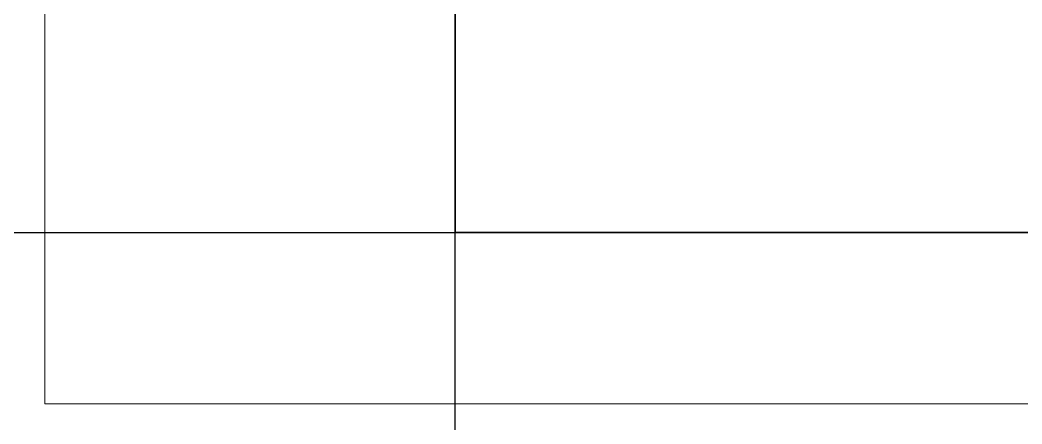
# Model space of a CAD drawing. Header units: inches. Extents: x -12418 to 57169, y -29325 to 19878.
# Drawn here: x 39917 to 40569, y -4325 to -4062 of the extents above; entities that cross this region are included whole.
import ezdxf
from ezdxf.enums import TextEntityAlignment as Align

# ---------------------------------------------------------------- set-up
doc = ezdxf.new("R2010")
doc.units = ezdxf.units.IN
doc.header["$LTSCALE"] = 25
doc.header["$MEASUREMENT"] = 0
doc.layers.get('0').update_dxf_attribs({"color": 8})
doc.layers.add('00-Ground Floor$0$False Ceiling', color=251, linetype='Continuous')
for name, color, linetype, lineweight in [('00-Ground Floor$0$LOADING', 253, 'Continuous', 5), ('00-Ground Floor$0$NEW Wall', 166, 'Continuous', 5), ('E-LITE-CIRC-NUMB', 6, 'Continuous', 25), ('E-LITE-CLNG', 150, 'Continuous', 35), ('E-LITE-CTRL', 6, 'Continuous', 25)]:
    doc.layers.add(name, color=color, linetype=linetype, lineweight=lineweight)
doc.styles.add('DC_Simplex', font='SIMPLEX.shx', dxfattribs={"width": 0.7})

# ---------------------------------------------------------------- blocks, each defined once
blk = doc.blocks.new('*X553')
at = {"color": 0}
for p, q in [((13, 1), (13, 1)), ((13, 1), (13, 1)), ((13, 1), (13, 1)), ((13, 1), (13, 1)), ((13, 1), (13, 1)), ((13, 1), (13, 1)), ((13, 1), (13, 1)), ((13, 1), (13, 1)), ((13, 1), (13, 1)), ((13, 1), (13, 1)), ((13, 1), (13, 1)), ((13, 1), (13, 1)), ((13, 1), (13, 1)), ((13, 1), (13, 1)), ((13, 1), (13, 1)), ((13, 1), (14, 1)), ((13, 1), (14, 1)), ((13, 1), (14, 1)), ((13, 1), (13, 1)), ((13, 1), (13, 1)), ((13, 1), (13, 1)), ((13, 1), (13, 1)), ((13, 1), (13, 1)), ((13, 1), (13, 1)), ((13, 1), (13, 1)), ((13, 1), (13, 1)), ((13, 1), (13, 1)), ((13, 1), (13, 1)), ((13, 1), (13, 1)), ((13, 1), (13, 1)), ((13, 1), (13, 1)), ((13, 1), (13, 1)), ((13, 1), (13, 1)), ((13, 1), (13, 1)), ((13, 1), (13, 1)), ((13, 1), (13, 1)), ((13, 1), (13, 1)), ((13, 1), (13, 1)), ((13, 1), (13, 1)), ((13, 1), (13, 1)), ((13, 1), (13, 1)), ((13, 1), (13, 1)), ((13, 1), (13, 1)), ((13, 1), (13, 1)), ((13, 1), (13, 1)), ((13, 1), (13, 1)), ((13, 1), (13, 1)), ((13, 1), (13, 1)), ((13, 1), (13, 1)), ((13, 1), (13, 1)), ((13, 1), (13, 1)), ((13, 1), (13, 1)), ((13, 1), (13, 1)), ((13, 1), (13, 1)), ((13, 1), (13, 1)), ((13, 1), (13, 1)), ((13, 1), (13, 1)), ((13, 1), (13, 1)), ((13, 1), (13, 1)), ((13, 1), (13, 1)), ((13, 1), (13, 1)), ((13, 1), (13, 1)), ((13, 1), (13, 1)), ((13, 1), (13, 1)), ((13, 1), (13, 1)), ((13, 1), (13, 1)), ((13, 1), (13, 1)), ((13, 1), (13, 1)), ((13, 1), (13, 1)), ((13, 1), (13, 1)), ((13, 1), (13, 1)), ((13, 1), (13, 1)), ((13, 1), (13, 1)), ((13, 1), (13, 1)), ((13, 1), (13, 1)), ((13, 1), (13, 1)), ((13, 1), (13, 1)), ((13, 1), (13, 1)), ((13, 1), (13, 1)), ((13, 1), (13, 1)), ((13, 1), (13, 1)), ((13, 1), (13, 1)), ((13, 1), (13, 1)), ((13, 1), (13, 1)), ((13, 1), (13, 1)), ((13, 1), (13, 1)), ((13, 1), (13, 1)), ((13, 1), (13, 1)), ((13, 1), (13, 1)), ((13, 1), (13, 1)), ((13, 1), (13, 1)), ((13, 1), (13, 1)), ((13, 1), (13, 1)), ((13, 1), (13, 1)), ((13, 1), (13, 1)), ((13, 1), (13, 1)), ((13, 1), (13, 1)), ((13, 1), (13, 1)), ((13, 1), (13, 1)), ((13, 1), (13, 1)), ((13, 1), (13, 1)), ((13, 1), (13, 1)), ((13, 1), (13, 1)), ((13, 1), (13, 1)), ((13, 1), (13, 1)), ((13, 1), (13, 1)), ((13, 1), (13, 1)), ((13, 1), (13, 1)), ((13, 1), (13, 1)), ((13, 1), (13, 1)), ((13, 1), (13, 1)), ((13, 1), (13, 1)), ((13, 1), (13, 1)), ((13, 1), (13, 1)), ((13, 1), (13, 1)), ((13, 1), (13, 1)), ((13, 1), (13, 1)), ((13, 1), (13, 1)), ((13, 1), (13, 1)), ((13, 1), (13, 1)), ((13, 1), (13, 1)), ((13, 1), (13, 1)), ((13, 1), (13, 1)), ((13, 1), (14, 1)), ((13, 0), (13, 0)), ((13, 0), (13, 0)), ((13, 0), (13, 0)), ((13, 0), (13, 0)), ((13, 0), (13, 0)), ((13, 0), (13, 0)), ((13, 0), (13, 0)), ((13, 0), (13, 0)), ((13, 0), (13, 0)), ((13, 0), (13, 0)), ((13, 0), (13, 0)), ((13, 0), (13, 0)), ((13, 0), (13, 0)), ((13, 0), (13, 0)), ((13, 0), (13, 0)), ((13, 0), (13, 0)), ((13, 0), (13, 0)), ((13, 0), (13, 0)), ((13, 0), (13, 0)), ((13, 0), (13, 0)), ((13, 0), (13, 0)), ((13, 0), (13, 0)), ((13, 0), (13, 0)), ((13, 0), (13, 0)), ((13, 0), (13, 0)), ((13, 0), (13, 0)), ((13, 0), (13, 0)), ((13, 0), (13, 0)), ((13, 0), (13, 0)), ((13, 0), (13, 0)), ((13, 0), (13, 0)), ((13, 0), (13, 0)), ((13, 0), (13, 0)), ((13, 0), (13, 0)), ((13, 0), (13, 0)), ((13, 0), (13, 0)), ((13, 0), (13, 0)), ((13, 0), (13, 0)), ((13, 0), (13, 0)), ((13, 0), (13, 0)), ((13, 0), (13, 0)), ((13, 0), (13, 0)), ((13, 0), (13, 0)), ((13, 0), (13, 0)), ((13, 0), (13, 0)), ((13, 0), (13, 0)), ((13, 0), (13, 0)), ((13, 0), (13, 0)), ((13, 0), (14, 0)), ((13, 0), (14, 0)), ((13, 0), (13, 0)), ((13, 0), (14, 0)), ((14, 1), (14, 1)), ((14, 1), (14, 1)), ((14, 1), (14, 1)), ((14, 1), (14, 1)), ((14, 1), (14, 1)), ((14, 1), (14, 1)), ((14, 1), (14, 1)), ((14, 1), (14, 1)), ((14, 1), (14, 1)), ((14, 1), (14, 1)), ((14, 1), (14, 1)), ((14, 1), (14, 1)), ((14, 1), (14, 1)), ((14, 1), (14, 1)), ((14, 1), (14, 1)), ((14, 1), (14, 1)), ((14, 1), (14, 1)), ((14, 1), (14, 1)), ((14, 1), (14, 1)), ((14, 1), (14, 1)), ((14, 1), (14, 1)), ((14, 1), (14, 1)), ((14, 1), (14, 1)), ((14, 1), (14, 1)), ((14, 1), (14, 1)), ((14, 1), (14, 1)), ((14, 1), (14, 1)), ((14, 1), (14, 1)), ((14, 1), (14, 1)), ((14, 1), (14, 1)), ((14, 1), (14, 1)), ((14, 1), (14, 1)), ((14, 1), (14, 1)), ((14, 1), (14, 1)), ((14, 1), (14, 1)), ((14, 1), (14, 1)), ((14, 1), (14, 1)), ((14, 1), (14, 1)), ((14, 1), (14, 1)), ((14, 1), (14, 1)), ((14, 1), (14, 1)), ((14, 1), (14, 1)), ((14, 1), (14, 1)), ((14, 1), (14, 1)), ((14, 1), (14, 1)), ((14, 1), (14, 1)), ((14, 1), (14, 1)), ((14, 1), (14, 1)), ((14, 1), (14, 1)), ((14, 1), (14, 1)), ((14, 1), (14, 1)), ((14, 1), (14, 1)), ((14, 1), (14, 1)), ((14, 1), (14, 1)), ((14, 1), (14, 1)), ((14, 1), (14, 1)), ((14, 1), (14, 1)), ((14, 1), (14, 1)), ((14, 1), (14, 1)), ((14, 1), (14, 1)), ((14, 1), (14, 1)), ((14, 1), (14, 1)), ((14, 1), (14, 1)), ((14, 1), (14, 1)), ((14, 1), (14, 1)), ((14, 1), (14, 1)), ((14, 1), (14, 1)), ((14, 1), (14, 1)), ((14, 1), (14, 1)), ((14, 1), (14, 1)), ((14, 1), (14, 1)), ((14, 1), (14, 1)), ((14, 1), (14, 1)), ((14, 1), (14, 1)), ((14, 1), (14, 1)), ((14, 1), (14, 1)), ((14, 1), (14, 1)), ((14, 1), (14, 1)), ((14, 1), (14, 1)), ((14, 1), (14, 1)), ((14, 1), (14, 1)), ((14, 1), (14, 1)), ((14, 1), (14, 1)), ((14, 1), (14, 1)), ((14, 1), (14, 1)), ((14, 1), (14, 1)), ((14, 1), (14, 1)), ((14, 1), (14, 1)), ((14, 1), (14, 1)), ((14, 1), (14, 1)), ((14, 1), (14, 1)), ((14, 1), (14, 1)), ((14, 1), (14, 1)), ((14, 1), (14, 1)), ((14, 0), (14, 0)), ((14, 0), (14, 0)), ((14, 0), (14, 0)), ((14, 0), (14, 0)), ((14, 0), (14, 0)), ((14, 0), (14, 0)), ((14, 0), (14, 0)), ((14, 0), (14, 0)), ((14, 0), (14, 0)), ((14, 0), (14, 0)), ((14, 0), (14, 0)), ((14, 0), (14, 0)), ((14, 0), (14, 0)), ((14, 0), (14, 0)), ((14, 0), (14, 0)), ((14, 0), (14, 0)), ((14, 0), (14, 0)), ((14, 0), (14, 0)), ((14, 0), (14, 0)), ((14, 0), (14, 0)), ((14, 0), (14, 0)), ((14, 0), (14, 0)), ((14, 0), (14, 0)), ((14, 0), (14, 0)), ((14, 0), (14, 0)), ((14, 0), (14, 0)), ((14, 0), (14, 0)), ((14, 0), (14, 0)), ((14, 0), (14, 0)), ((14, 0), (14, 0)), ((14, 0), (14, 0)), ((14, 0), (14, 0)), ((14, 0), (14, 0)), ((14, 0), (14, 0)), ((14, 0), (14, 0)), ((14, 0), (14, 0)), ((14, 0), (14, 0)), ((14, 0), (14, 0)), ((14, 0), (14, 0)), ((14, 0), (14, 0)), ((14, 0), (14, 0)), ((14, 0), (14, 0)), ((14, 0), (14, 0)), ((14, 0), (14, 0)), ((14, 0), (14, 0)), ((14, 0), (14, 0)), ((14, 0), (14, 0)), ((14, 0), (14, 0)), ((13, 0), (13, 0)), ((13, 0), (14, 0)), ((13, 0), (13, 0)), ((13, 0), (14, 0)), ((13, 0), (13, 0)), ((13, 0), (14, 0)), ((13, 0), (13, 0)), ((13, 0), (13, 0)), ((13, 0), (13, 0)), ((13, 0), (13, 0)), ((13, 0), (14, 0)), ((13, 0), (13, 0)), ((13, 0), (14, 0)), ((13, 0), (13, 0)), ((13, 0), (14, 0)), ((13, 0), (13, 0)), ((13, 0), (14, 0)), ((13, 0), (13, 0)), ((13, 0), (14, 0)), ((13, 0), (13, 0)), ((13, 0), (14, 0)), ((13, 0), (13, 0)), ((13, 0), (14, 0)), ((13, 0), (13, 0)), ((13, 0), (13, 0)), ((13, 0), (13, 0)), ((13, 0), (14, 0)), ((13, 0), (13, 0)), ((13, 0), (14, 0)), ((13, 0), (13, 0)), ((13, 0), (14, 0)), ((13, 0), (13, 0)), ((13, 0), (14, 0)), ((13, 0), (13, 0)), ((13, 0), (13, 0)), ((13, 0), (13, 0)), ((13, 0), (13, 0)), ((13, 0), (13, 0)), ((13, 0), (13, 0)), ((13, 0), (13, 0)), ((13, 0), (13, 0)), ((13, 0), (13, 0)), ((13, 0), (13, 0)), ((13, 0), (13, 0)), ((13, 0), (13, 0)), ((13, 0), (13, 0)), ((13, 0), (13, 0)), ((13, 0), (13, 0)), ((13, 0), (13, 0)), ((13, 0), (13, 0)), ((13, 0), (13, 0)), ((13, 0), (13, 0)), ((13, 0), (13, 0)), ((13, 0), (13, 0)), ((13, 0), (13, 0)), ((13, 0), (13, 0)), ((13, 0), (13, 0)), ((13, 0), (13, 0)), ((13, 0), (13, 0)), ((13, 0), (13, 0)), ((13, 0), (13, 0)), ((13, 0), (13, 0)), ((13, 0), (13, 0)), ((13, 0), (13, 0)), ((13, -1), (13, -1)), ((13, -1), (13, -1)), ((13, -1), (13, -1)), ((13, -1), (13, -1)), ((13, -1), (13, -1)), ((13, -1), (14, -1)), ((13, -1), (13, -1)), ((14, 0), (14, 0)), ((14, 0), (14, 0)), ((14, 0), (14, 0)), ((14, 0), (14, 0)), ((14, 0), (14, 0)), ((14, 0), (14, 0)), ((14, 0), (14, 0)), ((14, 0), (14, 0)), ((14, 0), (14, 0)), ((14, 0), (14, 0)), ((14, 0), (14, 0)), ((14, 0), (14, 0)), ((14, 0), (14, 0)), ((14, 0), (14, 0)), ((14, 0), (14, 0)), ((13, 0), (14, 0)), ((14, 0), (14, 0)), ((14, 0), (14, 0)), ((14, 0), (14, 0)), ((14, 0), (14, 0)), ((14, 0), (14, 0)), ((14, 0), (14, 0)), ((14, 0), (14, 0)), ((14, 0), (14, 0)), ((14, 0), (14, 0)), ((14, 0), (14, 0)), ((14, 0), (14, 0)), ((14, 0), (14, 0)), ((14, 0), (14, 0)), ((14, 0), (14, 0)), ((14, 0), (14, 0)), ((14, 0), (14, 0)), ((14, 0), (14, 0)), ((14, 0), (14, 0)), ((14, 0), (14, 0)), ((14, 0), (14, 0)), ((14, 0), (14, 0)), ((14, 0), (14, 0)), ((14, 0), (14, 0)), ((14, 0), (14, 0)), ((14, 0), (14, 0)), ((14, 0), (14, 0)), ((14, 0), (14, 0)), ((14, 0), (14, 0)), ((14, 0), (14, 0)), ((14, 0), (14, 0)), ((14, 0), (14, 0)), ((14, 0), (14, 0)), ((14, 0), (14, 0)), ((14, 0), (14, 0)), ((14, -1), (14, -1)), ((14, -1), (14, -1)), ((14, -1), (14, -1)), ((14, -1), (14, -1)), ((14, -1), (14, -1))]:
    blk.add_line(p, q, dxfattribs=at)
blk = doc.blocks.new('*X552')
at = {"color": 0}
for p, q in [((5, 3), (5, 3)), ((5, 3), (5, 3)), ((5, 3), (5, 3)), ((5, 3), (5, 3)), ((5, 3), (5, 3)), ((5, 3), (5, 3)), ((5, 3), (5, 3)), ((5, 3), (5, 3)), ((5, 3), (5, 3)), ((5, 3), (5, 3)), ((5, 3), (5, 3)), ((5, 3), (5, 3)), ((5, 3), (5, 3)), ((5, 3), (5, 3)), ((5, 3), (5, 3)), ((5, 3), (5, 3)), ((5, 3), (5, 3)), ((5, 3), (5, 3)), ((5, 3), (5, 3)), ((5, 3), (5, 3)), ((5, 3), (5, 3)), ((5, 3), (5, 3)), ((5, 3), (5, 3)), ((5, 3), (5, 3)), ((5, 3), (5, 3)), ((5, 3), (5, 3)), ((5, 3), (5, 3)), ((5, 3), (5, 3)), ((5, 3), (5, 3)), ((5, 3), (5, 3)), ((5, 3), (5, 3)), ((5, 3), (5, 3)), ((5, 3), (5, 3)), ((5, 3), (5, 3)), ((5, 3), (5, 3)), ((5, 3), (5, 3)), ((5, 3), (5, 3)), ((5, 3), (5, 3)), ((5, 3), (5, 3)), ((5, 3), (5, 3)), ((5, 3), (5, 3)), ((5, 3), (5, 3)), ((5, 3), (5, 3)), ((5, 3), (5, 3)), ((5, 3), (5, 3)), ((5, 3), (5, 3)), ((5, 3), (5, 3)), ((5, 3), (5, 3)), ((5, 3), (5, 3)), ((5, 3), (5, 3)), ((5, 3), (5, 3)), ((5, 3), (5, 3)), ((5, 3), (5, 3)), ((5, 3), (5, 3)), ((5, 3), (5, 3)), ((5, 3), (5, 3)), ((5, 3), (5, 3)), ((5, 3), (5, 3)), ((5, 3), (5, 3)), ((5, 3), (5, 3)), ((5, 3), (5, 3)), ((5, 3), (5, 3)), ((5, 3), (5, 3)), ((5, 3), (5, 3)), ((5, 3), (5, 3)), ((5, 3), (5, 3)), ((6, 3), (5, 3)), ((5, 3), (5, 3)), ((6, 3), (5, 3)), ((5, 3), (5, 3)), ((6, 3), (5, 3)), ((5, 3), (5, 3)), ((6, 3), (5, 3)), ((5, 3), (5, 3)), ((5, 3), (5, 3)), ((5, 3), (5, 3)), ((5, 3), (5, 3)), ((5, 3), (5, 3)), ((5, 3), (5, 3)), ((5, 3), (5, 3)), ((5, 3), (5, 3)), ((5, 3), (5, 3)), ((5, 3), (5, 3)), ((5, 3), (5, 3)), ((5, 3), (5, 3)), ((5, 3), (5, 3)), ((5, 3), (5, 3)), ((5, 3), (5, 3)), ((5, 3), (5, 3)), ((5, 3), (5, 3)), ((5, 3), (5, 3)), ((5, 3), (5, 3)), ((5, 3), (5, 3)), ((5, 3), (5, 3)), ((5, 3), (5, 3)), ((5, 3), (5, 3)), ((6, 3), (6, 3)), ((6, 3), (6, 3)), ((6, 3), (6, 3)), ((6, 3), (6, 3)), ((6, 3), (6, 3)), ((6, 3), (6, 3)), ((6, 3), (6, 3)), ((6, 3), (6, 3)), ((6, 3), (6, 3)), ((6, 3), (6, 3)), ((6, 3), (6, 3)), ((6, 3), (6, 3)), ((6, 3), (6, 3)), ((6, 3), (6, 3)), ((6, 3), (6, 3)), ((6, 3), (6, 3)), ((6, 3), (6, 3)), ((6, 3), (6, 3)), ((6, 3), (6, 3)), ((6, 3), (6, 3)), ((6, 3), (6, 3)), ((6, 3), (6, 3)), ((6, 3), (6, 3)), ((6, 3), (6, 3)), ((6, 3), (6, 3)), ((6, 3), (6, 3)), ((6, 3), (6, 3)), ((6, 3), (6, 3)), ((6, 3), (6, 3)), ((6, 3), (6, 3)), ((6, 3), (6, 3)), ((6, 3), (6, 3)), ((6, 3), (6, 3)), ((6, 3), (6, 3)), ((6, 3), (6, 3)), ((6, 3), (6, 3)), ((6, 3), (6, 3)), ((6, 3), (6, 3)), ((6, 3), (6, 3)), ((6, 3), (6, 3)), ((6, 3), (6, 3)), ((6, 3), (6, 3)), ((6, 3), (6, 3)), ((6, 3), (6, 3)), ((6, 3), (6, 3)), ((6, 3), (6, 3)), ((6, 3), (6, 3)), ((6, 3), (6, 3)), ((6, 3), (6, 3)), ((6, 3), (6, 3)), ((6, 3), (6, 3)), ((6, 3), (6, 3)), ((6, 3), (6, 3)), ((6, 3), (6, 3)), ((6, 3), (6, 3)), ((6, 3), (6, 3)), ((6, 3), (6, 3)), ((6, 3), (6, 3)), ((6, 3), (6, 3)), ((6, 3), (6, 3)), ((6, 3), (6, 3)), ((6, 3), (6, 3)), ((6, 3), (6, 3)), ((6, 3), (6, 3)), ((6, 3), (6, 3)), ((6, 3), (6, 3)), ((6, 3), (6, 3)), ((6, 3), (6, 3)), ((6, 3), (6, 3)), ((6, 3), (6, 3)), ((6, 3), (6, 3)), ((6, 3), (6, 3)), ((6, 3), (6, 3)), ((6, 3), (6, 3)), ((6, 3), (6, 3)), ((6, 3), (6, 3)), ((6, 3), (6, 3)), ((6, 3), (6, 3)), ((6, 3), (6, 3)), ((6, 3), (6, 3)), ((6, 3), (6, 3)), ((6, 3), (6, 3)), ((6, 3), (6, 3)), ((6, 3), (6, 3)), ((6, 3), (6, 3)), ((6, 3), (6, 3)), ((6, 3), (6, 3)), ((6, 3), (6, 3)), ((6, 3), (6, 3)), ((6, 3), (6, 3)), ((6, 3), (6, 3)), ((6, 3), (6, 3)), ((6, 3), (6, 3)), ((6, 3), (6, 3)), ((6, 3), (6, 3)), ((6, 3), (6, 3)), ((6, 3), (6, 3)), ((6, 3), (6, 3)), ((6, 3), (6, 3)), ((6, 3), (6, 3)), ((6, 3), (6, 3)), ((6, 3), (6, 3)), ((6, 3), (6, 3)), ((6, 3), (6, 3)), ((6, 3), (6, 3)), ((6, 3), (6, 3)), ((6, 3), (6, 3)), ((6, 3), (6, 3)), ((6, 3), (6, 3)), ((6, 3), (6, 3)), ((6, 3), (6, 3)), ((6, 3), (6, 3)), ((6, 3), (6, 3)), ((6, 3), (6, 3)), ((6, 3), (6, 3)), ((6, 3), (6, 3)), ((6, 3), (6, 3)), ((6, 3), (6, 3)), ((6, 3), (6, 3)), ((6, 3), (6, 3)), ((6, 3), (6, 3)), ((6, 3), (6, 3)), ((6, 3), (6, 3)), ((6, 3), (6, 3)), ((6, 3), (6, 3)), ((6, 3), (6, 3)), ((6, 3), (6, 3)), ((6, 3), (6, 3)), ((6, 3), (6, 3)), ((6, 3), (6, 3)), ((6, 3), (6, 3)), ((6, 3), (6, 3)), ((6, 3), (6, 3)), ((6, 3), (6, 3)), ((6, 3), (6, 3)), ((6, 3), (6, 3)), ((6, 3), (6, 3)), ((6, 3), (6, 3)), ((6, 3), (6, 3)), ((6, 3), (6, 3)), ((6, 3), (6, 3)), ((6, 3), (6, 3)), ((6, 3), (6, 3)), ((6, 3), (6, 3)), ((6, 3), (6, 3)), ((6, 3), (6, 3)), ((6, 3), (6, 3)), ((6, 3), (6, 3)), ((6, 3), (6, 3)), ((6, 3), (6, 3)), ((6, 3), (6, 3)), ((6, 3), (6, 3)), ((6, 3), (6, 3)), ((6, 3), (6, 3)), ((6, 3), (6, 3)), ((6, 3), (6, 3)), ((6, 3), (6, 3)), ((6, 3), (6, 3)), ((6, 3), (6, 3)), ((6, 3), (6, 3)), ((6, 3), (6, 3)), ((6, 3), (6, 3)), ((6, 3), (6, 3)), ((6, 3), (6, 3)), ((6, 3), (6, 3)), ((6, 3), (6, 3)), ((6, 3), (6, 3)), ((6, 3), (6, 3)), ((6, 3), (6, 3)), ((6, 3), (6, 3)), ((6, 3), (6, 3)), ((6, 3), (6, 3)), ((6, 3), (6, 3)), ((6, 3), (6, 3)), ((6, 3), (6, 3)), ((6, 3), (6, 3)), ((6, 3), (6, 3)), ((6, 3), (6, 3)), ((6, 3), (6, 3)), ((6, 3), (6, 3)), ((6, 3), (6, 3)), ((6, 3), (6, 3)), ((6, 3), (6, 3)), ((6, 3), (6, 3)), ((6, 3), (6, 3)), ((6, 3), (6, 3)), ((6, 3), (6, 3)), ((6, 3), (6, 3)), ((6, 3), (6, 3)), ((6, 3), (6, 3)), ((6, 3), (6, 3)), ((6, 3), (6, 3)), ((6, 3), (6, 3)), ((6, 3), (6, 3)), ((6, 3), (6, 3)), ((6, 3), (6, 3)), ((6, 3), (6, 3)), ((6, 3), (6, 3)), ((6, 3), (6, 3)), ((6, 3), (6, 3)), ((6, 3), (6, 3)), ((6, 3), (6, 3)), ((6, 3), (6, 3)), ((6, 3), (6, 3)), ((6, 3), (5, 3)), ((6, 3), (5, 3)), ((6, 3), (5, 3)), ((6, 3), (5, 3)), ((6, 3), (5, 3)), ((6, 3), (6, 3)), ((6, 3), (6, 3)), ((6, 3), (6, 3)), ((6, 3), (6, 3)), ((6, 3), (6, 3)), ((6, 3), (6, 3)), ((6, 3), (6, 3)), ((6, 3), (6, 3)), ((6, 3), (6, 3)), ((6, 3), (6, 3)), ((6, 3), (6, 3)), ((6, 3), (6, 3)), ((6, 3), (6, 3)), ((6, 3), (6, 3)), ((6, 3), (6, 3)), ((6, 3), (6, 3)), ((6, 3), (6, 3)), ((6, 3), (6, 3)), ((6, 3), (6, 3)), ((6, 3), (6, 3)), ((6, 3), (6, 3)), ((6, 3), (6, 3)), ((6, 3), (6, 3)), ((6, 3), (6, 3)), ((6, 3), (6, 3)), ((6, 3), (6, 3)), ((6, 3), (6, 3)), ((6, 3), (6, 3)), ((6, 3), (6, 3)), ((6, 3), (6, 3)), ((6, 3), (6, 3)), ((6, 3), (6, 3)), ((6, 3), (6, 3)), ((6, 3), (6, 3)), ((6, 3), (6, 3)), ((6, 3), (6, 3)), ((6, 3), (6, 3)), ((6, 3), (6, 3)), ((6, 3), (6, 3)), ((6, 3), (6, 3)), ((6, 3), (6, 3)), ((6, 3), (6, 3)), ((6, 3), (6, 3)), ((6, 3), (6, 3)), ((6, 3), (6, 3)), ((6, 3), (6, 3)), ((6, 3), (6, 3)), ((6, 3), (6, 3)), ((6, 3), (6, 3)), ((6, 3), (6, 3)), ((6, 3), (6, 3)), ((6, 3), (6, 3)), ((6, 3), (6, 3)), ((6, 3), (6, 3)), ((6, 3), (6, 3)), ((6, 3), (6, 3)), ((6, 3), (6, 3)), ((6, 3), (6, 3)), ((6, 3), (6, 3)), ((6, 3), (6, 3)), ((6, 3), (6, 3)), ((6, 3), (6, 3)), ((6, 3), (6, 3)), ((6, 3), (6, 3)), ((6, 3), (6, 3)), ((6, 3), (6, 3)), ((6, 3), (6, 3)), ((6, 3), (6, 3)), ((6, 3), (6, 3)), ((6, 3), (6, 3)), ((6, 3), (6, 3)), ((6, 3), (6, 3)), ((6, 3), (6, 3)), ((6, 3), (6, 3)), ((6, 3), (6, 3)), ((6, 3), (6, 3)), ((6, 3), (6, 3)), ((6, 3), (6, 3)), ((6, 3), (6, 3)), ((6, 3), (6, 3)), ((6, 3), (6, 3)), ((6, 3), (6, 3)), ((6, 3), (6, 3)), ((6, 3), (6, 3)), ((6, 3), (6, 3)), ((6, 3), (6, 3)), ((6, 3), (6, 3)), ((6, 3), (6, 3)), ((6, 3), (6, 3)), ((6, 3), (6, 3)), ((6, 3), (6, 3)), ((6, 3), (6, 3)), ((6, 3), (6, 3)), ((6, 3), (6, 3)), ((6, 3), (6, 3)), ((6, 3), (6, 3)), ((6, 3), (6, 3)), ((6, 3), (6, 3)), ((6, 3), (6, 3)), ((6, 3), (6, 3)), ((6, 3), (6, 3)), ((6, 3), (6, 3)), ((6, 3), (6, 3)), ((6, 3), (6, 3)), ((6, 3), (6, 3)), ((6, 3), (6, 3)), ((6, 3), (6, 3)), ((6, 3), (6, 3)), ((6, 3), (6, 3)), ((6, 3), (6, 3)), ((6, 3), (6, 3)), ((6, 3), (6, 3)), ((6, 3), (6, 3)), ((6, 3), (6, 3)), ((6, 3), (6, 3)), ((6, 3), (6, 3)), ((6, 3), (6, 3)), ((6, 3), (6, 3)), ((6, 3), (6, 3)), ((6, 3), (6, 3)), ((6, 3), (6, 3)), ((6, 3), (6, 3)), ((6, 3), (6, 3)), ((6, 3), (6, 3)), ((6, 3), (6, 3)), ((6, 3), (6, 3)), ((6, 3), (6, 3)), ((6, 3), (6, 3)), ((6, 3), (6, 3)), ((6, 3), (6, 3)), ((6, 3), (6, 3)), ((6, 3), (6, 3)), ((6, 3), (6, 3)), ((6, 3), (6, 3)), ((6, 3), (6, 3)), ((6, 3), (6, 3)), ((6, 3), (6, 3)), ((6, 3), (6, 3)), ((6, 3), (6, 3)), ((6, 3), (6, 3)), ((6, 3), (6, 3)), ((6, 3), (6, 3)), ((6, 3), (6, 3)), ((6, 3), (6, 3)), ((6, 3), (6, 3)), ((6, 3), (6, 3)), ((6, 3), (6, 3)), ((6, 3), (6, 3)), ((6, 3), (6, 3)), ((6, 3), (6, 3)), ((6, 3), (6, 3)), ((6, 3), (6, 3)), ((6, 3), (6, 3)), ((6, 3), (6, 3)), ((6, 3), (6, 3)), ((6, 3), (6, 3)), ((6, 3), (6, 3)), ((6, 3), (6, 3)), ((6, 3), (6, 3)), ((6, 3), (6, 3)), ((6, 3), (6, 3)), ((6, 3), (6, 3)), ((6, 3), (6, 3)), ((6, 3), (6, 3)), ((6, 3), (6, 3)), ((6, 3), (6, 3)), ((6, 3), (6, 3)), ((6, 3), (6, 3)), ((6, 3), (6, 3)), ((6, 3), (6, 3)), ((6, 3), (6, 3)), ((6, 3), (6, 3)), ((6, 3), (6, 3)), ((6, 3), (6, 3)), ((6, 3), (6, 3)), ((6, 3), (6, 3)), ((6, 3), (6, 3)), ((6, 3), (6, 3)), ((6, 3), (6, 3)), ((6, 3), (6, 3)), ((6, 3), (6, 3)), ((6, 3), (6, 3)), ((6, 3), (6, 3)), ((6, 3), (6, 3)), ((6, 3), (6, 3)), ((6, 3), (6, 3)), ((6, 3), (6, 3)), ((6, 3), (6, 3)), ((6, 3), (6, 3)), ((6, 3), (6, 3)), ((6, 3), (6, 3)), ((6, 3), (6, 3)), ((6, 3), (6, 3)), ((6, 3), (6, 3)), ((6, 3), (6, 3)), ((6, 3), (6, 3)), ((6, 3), (6, 3)), ((6, 3), (6, 3)), ((6, 3), (6, 3)), ((6, 3), (6, 3)), ((6, 3), (6, 3)), ((6, 3), (6, 3)), ((6, 3), (6, 3)), ((6, 3), (6, 3)), ((6, 3), (6, 3)), ((6, 3), (6, 3)), ((6, 3), (6, 3)), ((6, 3), (6, 3)), ((6, 3), (6, 3)), ((6, 3), (6, 3)), ((6, 3), (6, 3)), ((6, 3), (6, 3)), ((6, 3), (6, 3)), ((6, 3), (6, 3)), ((6, 3), (6, 3)), ((6, 3), (6, 3)), ((6, 3), (6, 3)), ((6, 3), (6, 3)), ((6, 3), (6, 3)), ((6, 3), (6, 3)), ((6, 3), (6, 3)), ((6, 3), (6, 3)), ((6, 3), (6, 3)), ((6, 3), (6, 3)), ((6, 3), (6, 3)), ((6, 3), (6, 3)), ((6, 3), (6, 3)), ((6, 3), (6, 3)), ((6, 3), (6, 3)), ((6, 3), (6, 3)), ((6, 3), (6, 3)), ((6, 3), (6, 3)), ((6, 3), (6, 3)), ((6, 3), (6, 3)), ((6, 3), (6, 3)), ((6, 3), (6, 3)), ((6, 3), (6, 3)), ((6, 3), (6, 3)), ((6, 3), (6, 3)), ((6, 3), (6, 3)), ((6, 3), (6, 3)), ((6, 3), (6, 3)), ((6, 3), (6, 3)), ((6, 3), (6, 3)), ((6, 3), (6, 3)), ((6, 3), (6, 3)), ((6, 3), (6, 3)), ((6, 3), (6, 3)), ((6, 3), (6, 3)), ((6, 3), (6, 3)), ((6, 3), (6, 3)), ((6, 3), (6, 3)), ((6, 3), (6, 3)), ((6, 3), (6, 3)), ((6, 3), (6, 3)), ((6, 3), (6, 3)), ((6, 3), (6, 3)), ((6, 3), (6, 3)), ((6, 3), (6, 3)), ((6, 3), (6, 3)), ((6, 3), (6, 3)), ((6, 3), (6, 3)), ((6, 3), (6, 3)), ((6, 3), (6, 3)), ((6, 3), (6, 3)), ((6, 3), (6, 3)), ((6, 3), (6, 3)), ((6, 3), (6, 3)), ((6, 3), (6, 3)), ((6, 3), (6, 3)), ((6, 3), (6, 3)), ((6, 3), (6, 3)), ((6, 3), (6, 3)), ((6, 3), (6, 3)), ((6, 3), (6, 3)), ((6, 3), (6, 3)), ((6, 3), (6, 3)), ((6, 3), (6, 3)), ((6, 3), (6, 3)), ((6, 3), (6, 3)), ((6, 3), (6, 3)), ((6, 3), (6, 3)), ((6, 3), (6, 3)), ((6, 3), (6, 3)), ((6, 3), (6, 3)), ((6, 3), (6, 3)), ((6, 3), (6, 3)), ((6, 3), (6, 3)), ((6, 3), (6, 3)), ((6, 3), (6, 3)), ((6, 3), (6, 3)), ((6, 3), (6, 3)), ((6, 3), (6, 3)), ((6, 3), (6, 3)), ((6, 3), (6, 3)), ((6, 3), (6, 3)), ((6, 3), (6, 3)), ((6, 3), (6, 3)), ((6, 3), (6, 3)), ((6, 3), (6, 3)), ((6, 3), (6, 3)), ((6, 3), (6, 3)), ((6, 3), (6, 3)), ((6, 3), (6, 3)), ((6, 3), (6, 3)), ((6, 3), (6, 3)), ((6, 3), (6, 3)), ((6, 3), (6, 3)), ((6, 3), (6, 3)), ((6, 3), (6, 3)), ((6, 3), (6, 3)), ((6, 3), (6, 3)), ((6, 3), (6, 3)), ((6, 3), (6, 3)), ((6, 3), (6, 3)), ((6, 3), (6, 3)), ((6, 3), (6, 3))]:
    blk.add_line(p, q, dxfattribs=at)
blk = doc.blocks.new('00-Ground Floor$0$GF21043-P')
at = {"color": 0}
for p, q in [((0.8, 0.75), (-0.8, 0.75)), ((0.8, 0), (0.8, 0.75))]:
    blk.add_line(p, q, dxfattribs=at)
for points in [[(0.8, 0.75), (0.8, 0.75), (0.8, 0.75), (0.8, 0.75), (0.8, 0.75), (0.8, 0.75), (0.8, 0.75), (0.8, 0.75), (0.8, 0.75), (0.8, 0.75), (0.8, 0.75), (0.8, 0.75), (0.8, 0.75), (0.8, 0.75), (0.8, 0.75), (0.8, 0.75), (0.8, 0.75), (0.8, 0.75), (0.8, 0.75), (0.8, 0.75), (0.8, 0.75), (0.8, 0.75), (0.8, 0.75), (0.8, 0.75), (0.8, 0.75), (0.8, 0.75), (0.8, 0.75), (0.8, 0.75), (0.8, 0.75), (0.8, 0.75), (0.8, 0.75), (0.8, 0.75), (0.8, 0.75), (0.8, 0.75), (0.8, 0.75), (0.8, 0.75), (0.8, 0.75), (0.8, 0.75), (0.8, 0.75), (0.8, 0.75), (0.8, 0.75), (0.8, 0.75), (0.8, 0.75), (0.8, 0.75), (0.8, 0.75), (0.8, 0.75), (0.8, 0.75), (0.8, 0.75), (0.8, 0.75), (0.8, 0.75), (0.8, 0.75), (0.8, 0.75), (0.8, 0.75), (0.8, 0.75), (0.8, 0.75), (0.8, 0.75), (0.8, 0.75), (0.8, 0.75), (0.8, 0.75), (0.8, 0.75), (0.8, 0.75), (0.8, 0.75), (0.8, 0.75), (0.8, 0.75), (0.8, 0.75), (0.8, 0.75), (0.8, 0.75), (0.8, 0.75), (0.8, 0.75), (0.8, 0.75), (0.8, 0.75), (0.8, 0.75), (0.8, 0.75), (0.8, 0.75), (0.8, 0.75), (0.8, 0.75), (0.8, 0.75), (0.8, 0.75), (0.8, 0.75), (0.8, 0.75), (0.8, 0.75), (0.8, 0.75), (0.8, 0.75), (0.8, 0.75), (0.8, 0.75), (0.8, 0.75), (0.8, 0.75), (0.8, 0.75), (0.8, 0.75), (0.8, 0.75), (0.8, 0.75), (0.8, 0.75), (0.8, 0.75), (0.8, 0.75), (0.8, 0.75), (0.8, 0.75), (0.8, 0.75), (0.8, 0.75), (0.8, 0.75), (0.8, 0.75), (0.8, 0.75), (0.8, 0.75), (0.8, 0.75), (0.8, 0.75), (0.8, 0.75), (0.8, 0.75), (0.8, 0.75), (0.8, 0.75), (0.8, 0.75), (0.8, 0.75), (0.8, 0.75), (0.8, 0.75), (0.8, 0.75), (0.8, 0.75), (0.8, 0.75), (0.8, 0.75), (0.8, 0.75), (0.8, 0.75), (0.8, 0.75), (0.8, 0.75), (0.8, 0.75), (0.8, 0.75), (0.8, 0.75), (0.8, 0.75), (0.8, 0.75), (0.8, 0.75), (0.8, 0.75), (0.8, 0.75), (0.8, 0.75), (0.8, 0.75), (0.8, 0.75), (0.8, 0.75), (0.8, 0.75), (0.8, 0.75), (0.8, 0.75), (0.8, 0.75), (0.8, 0.75), (0.8, 0.75), (0.8, 0.75), (0.8, 0.75), (0.8, 0.75), (0.8, 0.75), (0.8, 0.75), (0.8, 0.75), (0.8, 0.75), (0.8, 0.75), (0.8, 0.75), (0.8, 0.75), (0.8, 0.75), (0.8, 0.75), (0.8, 0.75), (0.8, 0.75), (0.8, 0.75), (0.8, 0.75), (0.8, 0.75), (0.8, 0.75), (0.8, 0.75), (0.8, 0.75), (0.8, 0.75), (0.8, 0.75), (0.8, 0.75), (0.8, 0.75), (0.8, 0.75), (0.8, 0.75), (0.8, 0.75), (0.8, 0.75), (0.8, 0.75), (0.8, 0.75), (0.8, 0.75), (0.8, 0.75), (0.8, 0.75), (0.8, 0.75), (0.8, 0.75), (0.8, 0.75), (0.8, 0.75), (0.8, 0.75), (0.8, 0.75), (0.8, 0.75), (0.8, 0.75), (0.8, 0.75), (0.8, 0.75), (0.8, 0.75), (0.8, 0.75), (0.8, 0.75), (0.8, 0.75), (0.8, 0.75), (0.8, 0.75), (0.8, 0.75), (0.8, 0.75), (0.8, 0.75), (0.8, 0.75), (0.8, 0.75), (0.8, 0.75), (0.8, 0.75), (0.8, 0.75), (0.8, 0.75), (0.8, 0.75), (0.8, 0.75), (0.8, 0.75), (0.8, 0.75), (0.8, 0.75), (0.8, 0.75), (0.8, 0.75), (0.8, 0.75), (0.8, 0.75), (0.8, 0.75), (0.8, 0.75), (0.8, 0.75), (0.8, 0.75), (0.8, 0.75), (0.8, 0.75), (0.8, 0.75), (0.8, 0.75), (0.8, 0.75), (0.8, 0.75), (0.8, 0.75), (0.8, 0.75), (0.8, 0.75), (0.8, 0.75), (0.8, 0.75), (0.8, 0.75), (0.8, 0.75), (0.8, 0.75), (0.8, 0.75), (0.8, 0.75), (0.8, 0.75), (0.8, 0.75), (0.8, 0.75), (0.8, 0.75), (0.8, 0.75), (0.8, 0.75), (0.8, 0.75), (0.8, 0.75), (0.8, 0.75), (0.8, 0.75), (0.8, 0.75), (0.8, 0.75), (0.8, 0.75), (0.8, 0.75), (0.8, 0.75), (0.8, 0.75), (0.8, 0.75), (0.8, 0.75), (0.8, 0.75), (0.8, 0.75), (0.8, 0.75), (0.8, 0.75), (0.8, 0.75), (0.8, 0.75), (0.8, 0.75), (0.8, 0.75), (0.8, 0.75), (0.8, 0.75), (0.8, 0.75), (0.8, 0.75), (0.8, 0.75), (0.8, 0.75), (0.8, 0.75), (0.8, 0.75), (0.8, 0.75), (0.8, 0.75), (0.8, 0.75), (0.8, 0.75), (0.8, 0.75), (0.8, 0.75), (0.8, 0.75), (0.8, 0.75), (0.8, 0.75), (0.8, 0.75), (0.8, 0.75), (0.8, 0.75), (0.8, 0.75), (0.8, 0.75), (0.8, 0.75), (0.8, 0.75), (0.8, 0.75), (0.8, 0.75)], [(0.8, 0.75), (0.8, 0.75), (0.8, 0.75), (0.8, 0.75), (0.8, 0.75), (0.8, 0.75), (0.8, 0.75), (0.8, 0.75), (0.8, 0.75), (0.8, 0.75), (0.8, 0.75), (0.8, 0.75), (0.8, 0.75), (0.8, 0.75), (0.8, 0.75), (0.8, 0.75), (0.8, 0.75), (0.8, 0.75), (0.8, 0.75), (0.8, 0.75), (0.8, 0.75), (0.8, 0.75), (0.8, 0.75), (0.8, 0.75), (0.8, 0.75), (0.8, 0.75), (0.8, 0.75), (0.8, 0.75), (0.8, 0.75), (0.8, 0.75), (0.8, 0.75), (0.8, 0.75), (0.8, 0.75), (0.8, 0.75), (0.8, 0.75), (0.8, 0.75), (0.8, 0.75), (0.8, 0.75), (0.8, 0.75), (0.8, 0.75), (0.8, 0.75), (0.8, 0.75), (0.8, 0.75), (0.8, 0.75), (0.8, 0.75), (0.8, 0.75), (0.8, 0.75), (0.8, 0.75), (0.8, 0.75), (0.8, 0.75), (0.8, 0.75), (0.8, 0.75), (0.8, 0.75), (0.8, 0.75), (0.8, 0.75), (0.8, 0.75), (0.8, 0.75), (0.8, 0.75), (0.8, 0.75), (0.8, 0.75), (0.8, 0.75), (0.8, 0.75), (0.8, 0.75), (0.8, 0.75), (0.8, 0.75), (0.8, 0.75), (0.8, 0.75), (0.8, 0.75), (0.8, 0.75), (0.8, 0.75), (0.8, 0.75), (0.8, 0.75), (0.8, 0.75), (0.8, 0.75), (0.8, 0.75), (0.8, 0.75), (0.8, 0.75), (0.8, 0.75), (0.8, 0.75), (0.8, 0.75), (0.8, 0.75), (0.8, 0.75), (0.8, 0.75), (0.8, 0.75), (0.8, 0.75), (0.8, 0.75), (0.8, 0.75), (0.8, 0.75), (0.8, 0.75), (0.8, 0.75), (0.8, 0.75), (0.8, 0.75), (0.8, 0.75), (0.8, 0.75), (0.8, 0.75), (0.8, 0.75), (0.8, 0.75), (0.8, 0.75), (0.8, 0.75), (0.8, 0.75), (0.8, 0.75), (0.8, 0.75), (0.8, 0.75), (0.8, 0.75), (0.8, 0.75), (0.8, 0.75), (0.8, 0.75), (0.8, 0.75), (0.8, 0.75), (0.8, 0.75), (0.8, 0.75), (0.8, 0.75), (0.8, 0.75), (0.8, 0.75), (0.8, 0.75), (0.8, 0.75), (0.8, 0.75), (0.8, 0.75), (0.8, 0.75), (0.8, 0.75), (0.8, 0.75), (0.8, 0.75), (0.8, 0.75), (0.8, 0.75), (0.8, 0.75), (0.8, 0.75), (0.8, 0.75), (0.8, 0.75), (0.8, 0.75), (0.8, 0.75), (0.8, 0.75), (0.8, 0.75), (0.8, 0.75), (0.8, 0.75), (0.8, 0.75), (0.8, 0.75), (0.8, 0.75), (0.8, 0.75), (0.8, 0.75), (0.8, 0.75), (0.8, 0.75), (0.8, 0.75), (0.8, 0.75), (0.8, 0.75), (0.8, 0.75), (0.8, 0.75), (0.8, 0.75), (0.8, 0.75), (0.8, 0.75), (0.8, 0.75), (0.8, 0.75), (0.8, 0.75), (0.8, 0.75), (0.8, 0.75), (0.8, 0.75), (0.8, 0.75), (0.8, 0.75), (0.8, 0.75), (0.8, 0.75), (0.8, 0.75), (0.8, 0.75), (0.8, 0.75), (0.8, 0.75), (0.8, 0.75), (0.8, 0.75), (0.8, 0.75), (0.8, 0.75), (0.8, 0.75), (0.8, 0.75), (0.8, 0.75), (0.8, 0.75), (0.8, 0.75), (0.8, 0.75), (0.8, 0.75), (0.8, 0.75), (0.8, 0.75), (0.8, 0.75), (0.8, 0.75), (0.8, 0.75), (0.8, 0.75), (0.8, 0.75), (0.8, 0.75), (0.8, 0.75), (0.8, 0.75), (0.8, 0.75), (0.8, 0.75), (0.8, 0.75), (0.8, 0.75), (0.8, 0.75), (0.8, 0.75), (0.8, 0.75), (0.8, 0.75), (0.8, 0.75), (0.8, 0.75), (0.8, 0.75), (0.8, 0.75), (0.8, 0.75), (0.8, 0.75), (0.8, 0.75), (0.8, 0.75), (0.8, 0.75), (0.8, 0.75), (0.8, 0.75), (0.8, 0.75), (0.8, 0.75), (0.8, 0.75), (0.8, 0.75), (0.8, 0.75), (0.8, 0.75), (0.8, 0.75), (0.8, 0.75), (0.8, 0.75), (0.8, 0.75), (0.8, 0.75), (0.8, 0.75), (0.8, 0.75), (0.8, 0.75), (0.8, 0.75), (0.8, 0.75)], [(0.8, 0.75), (0.8, 0.75), (0.8, 0.75), (0.8, 0.75), (0.8, 0.75), (0.8, 0.75), (0.8, 0.75), (0.8, 0.75), (0.8, 0.75), (0.8, 0.75), (0.8, 0.75), (0.8, 0.75), (0.8, 0.75), (0.8, 0.75), (0.8, 0.75), (0.8, 0.75), (0.8, 0.75), (0.8, 0.75), (0.8, 0.75), (0.8, 0.75), (0.8, 0.75), (0.8, 0.75), (0.8, 0.75), (0.8, 0.75), (0.8, 0.75), (0.8, 0.75), (0.8, 0.75), (0.8, 0.75), (0.8, 0.75), (0.8, 0.75), (0.8, 0.75), (0.8, 0.75), (0.8, 0.75), (0.8, 0.75), (0.8, 0.75), (0.8, 0.75), (0.8, 0.75), (0.8, 0.75), (0.8, 0.75), (0.8, 0.75), (0.8, 0.75), (0.8, 0.75), (0.8, 0.75), (0.8, 0.75), (0.8, 0.75), (0.8, 0.75), (0.8, 0.75), (0.8, 0.75), (0.8, 0.75), (0.8, 0.75), (0.8, 0.75), (0.8, 0.75), (0.8, 0.75), (0.8, 0.75), (0.8, 0.75), (0.8, 0.75), (0.8, 0.75), (0.8, 0.75), (0.8, 0.75), (0.8, 0.75), (0.8, 0.75), (0.8, 0.75), (0.8, 0.75), (0.8, 0.75), (0.8, 0.75), (0.8, 0.75), (0.8, 0.75), (0.8, 0.75), (0.8, 0.75), (0.8, 0.75), (0.8, 0.75), (0.8, 0.75), (0.8, 0.75), (0.8, 0.75), (0.8, 0.75), (0.8, 0.75), (0.8, 0.75), (0.8, 0.75), (0.8, 0.75), (0.8, 0.75), (0.8, 0.75), (0.8, 0.75), (0.8, 0.75), (0.8, 0.75), (0.8, 0.75), (0.8, 0.75), (0.8, 0.75), (0.8, 0.75), (0.8, 0.75), (0.8, 0.75), (0.8, 0.75), (0.8, 0.75), (0.8, 0.75), (0.8, 0.75), (0.8, 0.75), (0.8, 0.75), (0.8, 0.75), (0.8, 0.75), (0.8, 0.75), (0.8, 0.75), (0.8, 0.75), (0.8, 0.75), (0.8, 0.75), (0.8, 0.75), (0.8, 0.75), (0.8, 0.75), (0.8, 0.75), (0.8, 0.75), (0.8, 0.75), (0.8, 0.75), (0.8, 0.75), (0.8, 0.75), (0.8, 0.75), (0.8, 0.75), (0.8, 0.75), (0.8, 0.75), (0.8, 0.75), (0.8, 0.75), (0.8, 0.75), (0.8, 0.75), (0.8, 0.75), (0.8, 0.75), (0.8, 0.75), (0.8, 0.75), (0.8, 0.75), (0.8, 0.75), (0.8, 0.75), (0.8, 0.75), (0.8, 0.75), (0.8, 0.75), (0.8, 0.75), (0.8, 0.75), (0.8, 0.75), (0.8, 0.75), (0.8, 0.75), (0.8, 0.75), (0.8, 0.75), (0.8, 0.75), (0.8, 0.75), (0.8, 0.75), (0.8, 0.75), (0.8, 0.75), (0.8, 0.75), (0.8, 0.75), (0.8, 0.75), (0.8, 0.75), (0.8, 0.75), (0.8, 0.75), (0.8, 0.75), (0.8, 0.75), (0.8, 0.75), (0.8, 0.75), (0.8, 0.75), (0.8, 0.75), (0.8, 0.75), (0.8, 0.75), (0.8, 0.75), (0.8, 0.75), (0.8, 0.75), (0.8, 0.75), (0.8, 0.75), (0.8, 0.75), (0.8, 0.75), (0.8, 0.75), (0.8, 0.75), (0.8, 0.75), (0.8, 0.75), (0.8, 0.75), (0.8, 0.75), (0.8, 0.75), (0.8, 0.75), (0.8, 0.75), (0.8, 0.75), (0.8, 0.75), (0.8, 0.75), (0.8, 0.75), (0.8, 0.75), (0.8, 0.75), (0.8, 0.75), (0.8, 0.75), (0.8, 0.75), (0.8, 0.75), (0.8, 0.75), (0.8, 0.75), (0.8, 0.75), (0.8, 0.75), (0.8, 0.75), (0.8, 0.75), (0.8, 0.75), (0.8, 0.75), (0.8, 0.75), (0.8, 0.75), (0.8, 0.75), (0.8, 0.75), (0.8, 0.75), (0.8, 0.75), (0.8, 0.75), (0.8, 0.75), (0.8, 0.75), (0.8, 0.75), (0.8, 0.75), (0.8, 0.75), (0.8, 0.75), (0.8, 0.75), (0.8, 0.75), (0.8, 0.75), (0.8, 0.75), (0.8, 0.75), (0.8, 0.75), (0.8, 0.75), (0.8, 0.75), (0.8, 0.75), (0.8, 0.75), (0.8, 0.75)]]:
    blk.add_lwpolyline(points, close=True, dxfattribs=at)
at = {"layer": '00-Ground Floor$0$NEW Wall', "color": 0, "linetype": 'Continuous'}
for points in [[(0.8, 0.75), (0.8, 0.75), (0.8, 0.75), (0.8, 0.75), (0.8, 0.75), (0.8, 0.75), (0.8, 0.75), (0.8, 0.75), (0.8, 0.75), (0.8, 0.75)], [(0.8, 0.75), (0.8, 0.75), (0.8, 0.75), (0.8, 0.75), (0.8, 0.75), (0.8, 0.75), (0.8, 0.75), (0.8, 0.75), (0.8, 0.75)], [(0.8, 0.75), (0.8, 0.75), (0.8, 0.75), (0.8, 0.75), (0.8, 0.75), (0.8, 0.75), (0.8, 0.75), (0.8, 0.75), (0.8, 0.75), (0.8, 0.75), (0.8, 0.75), (0.8, 0.75), (0.8, 0.75), (0.8, 0.75), (0.8, 0.75), (0.8, 0.75), (0.8, 0.75), (0.8, 0.75)], [(0.8, 0.75), (0.8, 0.75), (0.8, 0.75), (0.8, 0.75), (0.8, 0.75), (0.8, 0.75), (0.8, 0.75)], [(0.8, 0.75), (0.8, 0.75), (0.8, 0.75), (0.8, 0.75), (0.8, 0.75), (0.8, 0.75), (0.8, 0.75), (0.8, 0.75), (0.8, 0.75), (0.8, 0.75), (0.8, 0.75), (0.8, 0.75), (0.8, 0.75), (0.8, 0.75), (0.8, 0.75)], [(0.8, 0.75), (0.8, 0.75), (0.8, 0.75), (0.8, 0.75), (0.8, 0.75), (0.8, 0.75), (0.8, 0.75), (0.8, 0.75), (0.8, 0.75), (0.8, 0.75)], [(0.8, 0.75), (0.8, 0.75), (0.8, 0.75), (0.8, 0.75), (0.8, 0.75), (0.8, 0.75), (0.8, 0.75), (0.8, 0.75), (0.8, 0.75), (0.8, 0.75), (0.8, 0.75), (0.8, 0.75)], [(0.8, 0.75), (0.8, 0.75), (0.8, 0.75), (0.8, 0.75), (0.8, 0.75), (0.8, 0.75), (0.8, 0.75), (0.8, 0.75), (0.8, 0.75), (0.8, 0.75)], [(0.8, 0.75), (0.8, 0.75), (0.8, 0.75), (0.8, 0.75), (0.8, 0.75), (0.8, 0.75), (0.8, 0.75), (0.8, 0.75), (0.8, 0.75), (0.8, 0.75)], [(0.8, 0.75), (0.8, 0.75), (0.8, 0.75), (0.8, 0.75), (0.8, 0.75), (0.8, 0.75), (0.8, 0.75), (0.8, 0.75)], [(0.8, 0.75), (0.8, 0.75), (0.8, 0.75), (0.8, 0.75), (0.8, 0.75), (0.8, 0.75), (0.8, 0.75), (0.8, 0.75), (0.8, 0.75), (0.8, 0.75), (0.8, 0.75), (0.8, 0.75), (0.8, 0.75), (0.8, 0.75), (0.8, 0.75), (0.8, 0.75), (0.8, 0.75), (0.8, 0.75), (0.8, 0.75), (0.8, 0.75), (0.8, 0.75), (0.8, 0.75), (0.8, 0.75), (0.8, 0.75), (0.8, 0.75), (0.8, 0.75), (0.8, 0.75), (0.8, 0.75), (0.8, 0.75), (0.8, 0.75), (0.8, 0.75), (0.8, 0.75), (0.8, 0.75), (0.8, 0.75), (0.8, 0.75), (0.8, 0.75), (0.8, 0.75), (0.8, 0.75), (0.8, 0.75), (0.8, 0.75), (0.8, 0.75), (0.8, 0.75), (0.8, 0.75), (0.8, 0.75), (0.8, 0.75), (0.8, 0.75), (0.8, 0.75), (0.8, 0.75), (0.8, 0.75), (0.8, 0.75), (0.8, 0.75), (0.8, 0.75), (0.8, 0.75), (0.8, 0.75), (0.8, 0.75), (0.8, 0.75), (0.8, 0.75), (0.8, 0.75), (0.8, 0.75), (0.8, 0.75), (0.8, 0.75), (0.8, 0.75), (0.8, 0.75), (0.8, 0.75), (0.8, 0.75), (0.8, 0.75), (0.8, 0.75), (0.8, 0.75), (0.8, 0.75), (0.8, 0.75), (0.8, 0.75), (0.8, 0.75), (0.8, 0.75), (0.8, 0.75), (0.8, 0.75), (0.8, 0.75), (0.8, 0.75), (0.8, 0.75), (0.8, 0.75), (0.8, 0.75), (0.8, 0.75), (0.8, 0.75), (0.8, 0.75), (0.8, 0.75), (0.8, 0.75), (0.8, 0.75), (0.8, 0.75), (0.8, 0.75), (0.8, 0.75), (0.8, 0.75), (0.8, 0.75), (0.8, 0.75), (0.8, 0.75), (0.8, 0.75), (0.8, 0.75), (0.8, 0.75), (0.8, 0.75), (0.8, 0.75), (0.8, 0.75), (0.8, 0.75), (0.8, 0.75), (0.8, 0.75), (0.8, 0.75), (0.8, 0.75), (0.8, 0.75), (0.8, 0.75), (0.8, 0.75), (0.8, 0.75), (0.8, 0.75), (0.8, 0.75), (0.8, 0.75)], [(0.8, 0.75), (0.8, 0.75), (0.8, 0.75), (0.8, 0.75), (0.8, 0.75), (0.8, 0.75), (0.8, 0.75), (0.8, 0.75), (0.8, 0.75), (0.8, 0.75), (0.8, 0.75), (0.8, 0.75), (0.8, 0.75), (0.8, 0.75), (0.8, 0.75), (0.8, 0.75), (0.8, 0.75)], [(0.8, 0.75), (0.8, 0.75), (0.8, 0.75), (0.8, 0.75), (0.8, 0.75), (0.8, 0.75), (0.8, 0.75)], [(0.8, 0.75), (0.8, 0.75), (0.8, 0.75), (0.8, 0.75), (0.8, 0.75), (0.8, 0.75), (0.8, 0.75), (0.8, 0.75), (0.8, 0.75), (0.8, 0.75), (0.8, 0.75), (0.8, 0.75), (0.8, 0.75), (0.8, 0.75), (0.8, 0.75), (0.8, 0.75), (0.8, 0.75), (0.8, 0.75), (0.8, 0.75), (0.8, 0.75), (0.8, 0.75), (0.8, 0.75), (0.8, 0.75), (0.8, 0.75), (0.8, 0.75), (0.8, 0.75), (0.8, 0.75), (0.8, 0.75), (0.8, 0.75), (0.8, 0.75), (0.8, 0.75), (0.8, 0.75), (0.8, 0.75), (0.8, 0.75), (0.8, 0.75), (0.8, 0.75), (0.8, 0.75), (0.8, 0.75), (0.8, 0.75), (0.8, 0.75), (0.8, 0.75), (0.8, 0.75), (0.8, 0.75), (0.8, 0.75), (0.8, 0.75), (0.8, 0.75), (0.8, 0.75), (0.8, 0.75), (0.8, 0.75), (0.8, 0.75), (0.8, 0.75), (0.8, 0.75), (0.8, 0.75), (0.8, 0.75), (0.8, 0.75), (0.8, 0.75), (0.8, 0.75), (0.8, 0.75), (0.8, 0.75), (0.8, 0.75), (0.8, 0.75), (0.8, 0.75), (0.8, 0.75), (0.8, 0.75), (0.8, 0.75), (0.8, 0.75), (0.8, 0.75), (0.8, 0.75), (0.8, 0.75), (0.8, 0.75), (0.8, 0.75), (0.8, 0.75), (0.8, 0.75), (0.8, 0.75), (0.8, 0.75), (0.8, 0.75), (0.8, 0.75), (0.8, 0.75), (0.8, 0.75), (0.8, 0.75), (0.8, 0.75), (0.8, 0.75), (0.8, 0.75), (0.8, 0.75), (0.8, 0.75), (0.8, 0.75), (0.8, 0.75), (0.8, 0.75), (0.8, 0.75)], [(0.8, 0.75), (0.8, 0.75), (0.8, 0.75), (0.8, 0.75), (0.8, 0.75), (0.8, 0.75), (0.8, 0.75), (0.8, 0.75), (0.8, 0.75), (0.8, 0.75), (0.8, 0.75), (0.8, 0.75), (0.8, 0.75), (0.8, 0.75), (0.8, 0.75), (0.8, 0.75), (0.8, 0.75), (0.8, 0.75), (0.8, 0.75), (0.8, 0.75), (0.8, 0.75), (0.8, 0.75), (0.8, 0.75), (0.8, 0.75), (0.8, 0.75), (0.8, 0.75), (0.8, 0.75), (0.8, 0.75), (0.8, 0.75), (0.8, 0.75), (0.8, 0.75), (0.8, 0.75), (0.8, 0.75), (0.8, 0.75), (0.8, 0.75), (0.8, 0.75), (0.8, 0.75), (0.8, 0.75), (0.8, 0.75), (0.8, 0.75), (0.8, 0.75), (0.8, 0.75), (0.8, 0.75), (0.8, 0.75), (0.8, 0.75), (0.8, 0.75), (0.8, 0.75), (0.8, 0.75), (0.8, 0.75), (0.8, 0.75), (0.8, 0.75), (0.8, 0.75), (0.8, 0.75), (0.8, 0.75)]]:
    blk.add_lwpolyline(points, dxfattribs=at)
at = {"color": 0}
for name, xscale, yscale, zscale in [('*X553', 5.5e-11, 5.5e-11, 5.5e-11), ('*X552', 8.59375e-11, 8.59375e-11, 8.59375e-11)]:
    blk.add_blockref(name, (0.8, 0.75), dxfattribs=dict(at, xscale=xscale, yscale=yscale, zscale=zscale))
blk = doc.blocks.new('00-Ground Floor$0$A$Ce9e1c4c3')
at = {"layer": '00-Ground Floor$0$False Ceiling', "color": 254, "linetype": 'Continuous'}
for p, q in [((-59800, -6847.43), (-59800, -2847.43)), ((-62050.49, -4200), (-58300.95, -4200))]:
    blk.add_line(p, q, dxfattribs=at)
blk = doc.blocks.new('00-Ground Floor')
at = {"layer": '00-Ground Floor$0$False Ceiling', "color": 254}
blk.add_blockref('00-Ground Floor$0$A$Ce9e1c4c3', (100000, 0), dxfattribs=at)
at = {"layer": '00-Ground Floor$0$LOADING', "extrusion": (2.24019e-05, 2.34868e-18, 1), "xscale": 1000, "yscale": 1000, "zscale": 1000, "rotation": 180}
blk.add_blockref('00-Ground Floor$0$GF21043-P', (40732.72, -3561.62, 0.89), dxfattribs=at)
blk = doc.blocks.new('*U13')
blk.add_lwpolyline([(-300, 300), (-300, -300), (300, -300), (300, 300)], close=True)
blk.add_circle((0, 0), 45)
at = {"layer": 'E-LITE-CIRC-NUMB', "style": 'DC_Simplex', "width": 0.7, "flags": 8}
blk.add_attdef('CIRCUIT', text='', height=200, rotation=0, dxfattribs=at).set_placement((-473.9, 300), align=Align.RIGHT)
at = {"layer": 'E-LITE-CTRL', "style": 'DC_Simplex', "width": 0.7, "flags": 8}
blk.add_attdef('CONTROL', (1118.9, -935), '', height=200, rotation=360, dxfattribs=at)

msp = doc.modelspace()

# ---------------------------------------------------------------- block references
msp.add_blockref('00-Ground Floor', (0, 0))
at = {"layer": 'E-LITE-CLNG', "xscale": -1}
msp.add_blockref('*U13', (40500, -3900, 0), dxfattribs=at)

doc.saveas('drawing.dxf')
